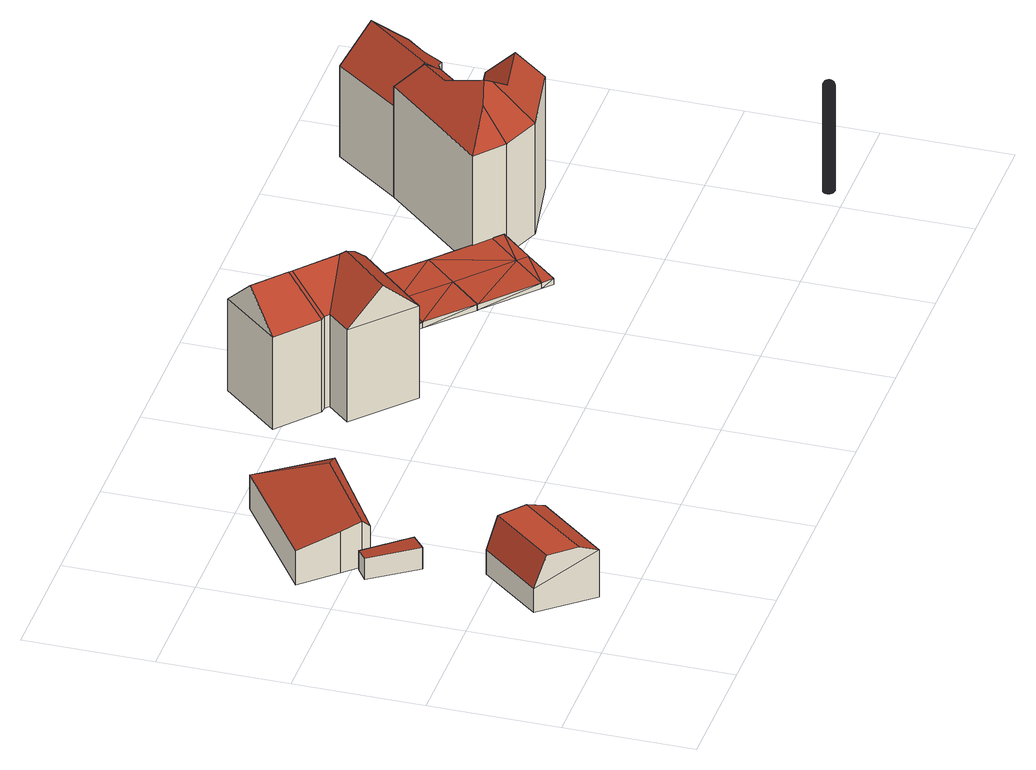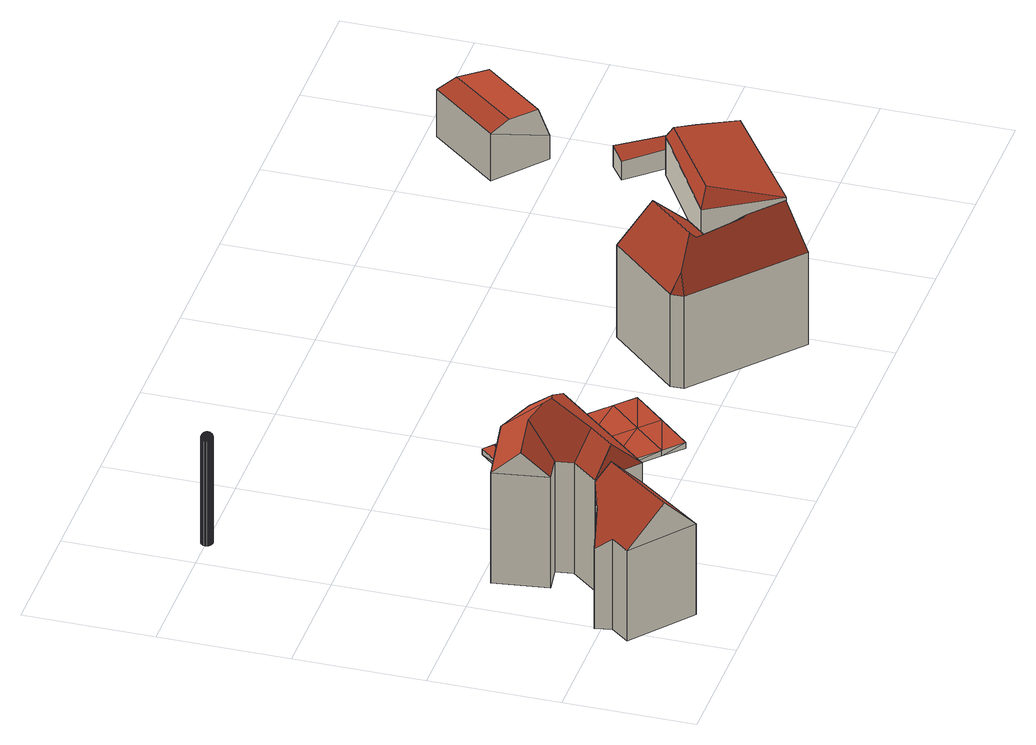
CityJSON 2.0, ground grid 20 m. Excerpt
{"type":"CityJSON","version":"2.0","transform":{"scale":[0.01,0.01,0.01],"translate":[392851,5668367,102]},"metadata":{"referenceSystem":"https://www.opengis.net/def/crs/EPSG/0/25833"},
"CityObjects":{
"building1":{"type":"Building","attributes":{"Dachtyp_tdc":"tdcCutGableRoof","Gemeindeschluessel":14627140,"Dachneigung":68.94,"QualitaetDacherkennung":57,"Geometrietyp2DReferenz":"3000","function":"31001_9998","roofType":"9999","measuredHeight":9.28},"geometry":[{"type":"MultiSurface","lod":"2","boundaries":[[[0,1,2,3]],[[1,4,5,2]],[[4,6,7,5]],[[6,0,3,7]],[[1,0,8,9]],[[4,1,9,10]],[[6,4,10,11]],[[0,6,11,8]],[[10,9,8,11]],[[3,2,5,7]]],"semantics":{"surfaces":[{"type":"WallSurface"},{"type":"RoofSurface"},{"type":"GroundSurface"}],"values":[0,0,0,0,1,0,1,0,1,2]}}]},
"building2":{"type":"Building","attributes":{"Dachtyp_tdc":"tdcPolyFlatRoof","Gemeindeschluessel":14627140,"Dachneigung":7.58,"QualitaetDacherkennung":71,"Geometrietyp2DReferenz":"3000","function":"31001_2000","roofType":"2100","measuredHeight":3.62},"geometry":[{"type":"MultiSurface","lod":"2","boundaries":[[[12,13,14,15]],[[13,16,17,14]],[[16,18,19,17]],[[18,12,15,19]],[[18,16,13,12]],[[15,14,17,19]]],"semantics":{"surfaces":[{"type":"WallSurface"},{"type":"RoofSurface"},{"type":"GroundSurface"}],"values":[0,0,0,0,1,2]}}]},
"building3":{"type":"Building","attributes":{"Dachtyp_tdc":"tdcHipAndGableRoof","Gemeindeschluessel":14627140,"Dachneigung":10.31,"QualitaetDacherkennung":18,"Geometrietyp2DReferenz":"3000","function":"31001_2000","roofType":"5000","measuredHeight":7.67},"geometry":[{"type":"MultiSurface","lod":"2","boundaries":[[[20,21,22,23]],[[21,24,25,22]],[[24,26,27,25]],[[26,28,29,27]],[[28,30,31,29]],[[30,20,23,31]],[[26,24,32]],[[24,21,20,30,32]],[[30,28,26,32]],[[23,22,25,27,29,31]]],"semantics":{"surfaces":[{"type":"WallSurface"},{"type":"RoofSurface"},{"type":"GroundSurface"}],"values":[0,0,0,0,0,0,1,1,1,2]}}]},
"building4":{"type":"Building","attributes":{"Dachtyp_tdc":"tdcFreeFormRoof","Gemeindeschluessel":14627140,"Dachneigung":43.07,"QualitaetDacherkennung":48,"Geometrietyp2DReferenz":"3000","function":"31001_9998","roofType":"5000","measuredHeight":21.3},"geometry":[{"type":"MultiSurface","lod":"2","boundaries":[[[33,34,35,36]],[[34,37,38,35]],[[37,39,40,38]],[[39,41,42,40]],[[41,43,44,42]],[[43,45,46,44]],[[45,47,48,46]],[[47,49,50,48]],[[49,33,36,50]],[[51,52,53,49,47]],[[51,47,45]],[[54,52,51,45,43]],[[54,43,41]],[[55,56,57,53,52,54,41,39]],[[55,39,37]],[[56,55,37,34]],[[57,56,34,33]],[[53,57,33,49]],[[36,35,38,40,42,44,46,48,50]]],"semantics":{"surfaces":[{"type":"WallSurface"},{"type":"RoofSurface"},{"type":"GroundSurface"}],"values":[0,0,0,0,0,0,0,0,0,1,0,1,1,1,0,1,1,1,2]}}]},
"building5":{"type":"Building","attributes":{"BodenHoehe":104.98,"gemHoehe":0,"BauwerkHoehe":1,"Breite":13.5,"Gemeindeschluessel":"14627140","Geometrietyp2DReferenz":"3000","function":"53001_1800","measuredHeight":1},"geometry":[{"type":"MultiSurface","lod":"2","boundaries":[[[58,59,60]],[[58,60,61]],[[62,63,64]],[[64,63,61]],[[61,63,58]],[[65,66,64]],[[65,64,67]],[[64,66,62]],[[68,65,67]],[[68,67,69]],[[61,60,70]],[[61,70,71]],[[64,61,72]],[[72,61,71]],[[67,64,72]],[[67,72,73]],[[69,67,73]],[[69,73,74]],[[60,59,75]],[[60,75,76]],[[59,58,77]],[[59,77,75]],[[58,63,78]],[[58,78,77]],[[63,62,79]],[[63,79,78]],[[62,66,80]],[[62,80,79]],[[66,65,81]],[[66,81,80]],[[65,68,82]],[[65,82,81]],[[68,69,83]],[[68,83,82]],[[69,74,84]],[[69,84,83]],[[74,73,85]],[[74,85,84]],[[73,72,86]],[[73,86,85]],[[72,71,87]],[[72,87,86]],[[71,70,88]],[[71,88,87]],[[70,60,76]],[[70,76,88]],[[76,75,77]],[[89,76,77]],[[90,78,79]],[[89,78,90]],[[77,78,89]],[[90,80,81]],[[91,90,81]],[[79,80,90]],[[91,81,82]],[[83,91,82]],[[88,76,89]],[[87,88,89]],[[86,89,90]],[[87,89,86]],[[86,90,91]],[[85,86,91]],[[85,91,83]],[[84,85,83]]],"semantics":{"surfaces":[{"type":"RoofSurface"},{"type":"WallSurface"},{"type":"GroundSurface"}],"values":[0,0,0,0,0,0,0,0,0,0,0,0,0,0,0,0,0,0,1,1,1,1,1,1,1,1,1,1,1,1,1,1,1,1,1,1,1,1,1,1,1,1,1,1,1,1,2,2,2,2,2,2,2,2,2,2,2,2,2,2,2,2,2,2]}}]},
"building6":{"type":"Building","attributes":{"Dachtyp_tdc":"tdcFreeFormRoof","Gemeindeschluessel":14627140,"Dachneigung":41.03,"QualitaetDacherkennung":16,"Geometrietyp2DReferenz":"3000","function":"31001_9998","roofType":"5000","measuredHeight":24.79},"geometry":[{"type":"MultiSurface","lod":"2","boundaries":[[[92,93,94,95]],[[93,96,97,94]],[[96,98,99,97]],[[98,100,101,99]],[[100,102,103,101]],[[102,104,105,103]],[[104,106,107,105]],[[106,108,109,107]],[[108,92,95,109]],[[110,111,112,108,106]],[[113,114,110,106,104]],[[113,104,102]],[[114,113,102,100]],[[115,111,110,114,100,98]],[[116,115,98,96]],[[116,96,93]],[[112,111,115,116,93,92]],[[112,92,108]],[[95,94,97,99,101,103,105,107,109]]],"semantics":{"surfaces":[{"type":"WallSurface"},{"type":"RoofSurface"},{"type":"GroundSurface"}],"values":[0,0,0,0,0,0,0,0,0,1,1,0,1,1,1,1,1,1,2]}}]},
"building7":{"type":"Building","attributes":{"name":"St. Nikolai","Gemeindeschluessel":14627140,"QualitaetDacherkennung":100,"Geometrietyp2DReferenz":"3000","function":"31001_3041","roofType":"9999"},"children":["building7-1"]},
"building7-1":{"type":"BuildingPart","attributes":{"Dachtyp_tdc":"tdcFreeFormRoof","Dachneigung":84.17,"QualitaetDacherkennung":100,"Geometrietyp2DReferenz":"3000","roofType":"5000","measuredHeight":18.67},"parents":["building7"],"geometry":[{"type":"MultiSurface","lod":"2","boundaries":[[[117,118,119,120]],[[118,121,122,119]],[[121,123,124,122]],[[123,125,126,124]],[[125,127,128,126]],[[127,129,130,128]],[[129,131,132,130]],[[131,133,134,132]],[[133,135,136,134]],[[135,137,138,136]],[[137,139,140,138]],[[139,141,142,140]],[[141,143,144,142]],[[143,145,146,144]],[[145,147,148,146]],[[147,149,150,148]],[[149,151,152,150]],[[151,153,154,152]],[[153,155,156,154]],[[155,157,158,156]],[[157,159,160,158]],[[159,161,162,160]],[[161,163,164,162]],[[163,165,166,164]],[[165,167,168,166]],[[167,169,170,168]],[[169,171,172,170]],[[171,173,174,172]],[[173,175,176,174]],[[175,177,178,176]],[[177,179,180,178]],[[179,181,182,180]],[[181,183,184,182]],[[183,185,186,184]],[[185,187,188,186]],[[187,117,120,188]],[[189,190,191]],[[189,191,192]],[[189,192,193]],[[189,193,194]],[[189,194,195]],[[189,195,196]],[[189,196,197]],[[189,197,198]],[[189,198,199]],[[189,199,200]],[[189,200,201]],[[189,201,202]],[[189,202,203]],[[189,203,204]],[[189,204,205]],[[189,205,206]],[[189,206,207]],[[189,207,208]],[[189,208,209]],[[189,209,210]],[[189,210,211]],[[189,211,212]],[[189,212,213]],[[189,213,214]],[[189,214,215]],[[189,215,216]],[[189,216,217]],[[189,217,218]],[[189,218,219]],[[189,219,220]],[[189,220,221]],[[189,221,222]],[[189,222,223]],[[189,223,224]],[[189,224,225]],[[189,225,190]],[[190,226,227,191]],[[191,227,228,192]],[[192,228,229,193]],[[193,229,230,194]],[[194,230,231,195]],[[195,231,232,196]],[[196,232,233,197]],[[197,233,234,198]],[[198,234,235,199]],[[199,235,236,200]],[[200,236,237,201]],[[201,237,238,202]],[[202,238,239,203]],[[203,239,240,204]],[[204,240,241,205]],[[205,241,242,206]],[[206,242,243,207]],[[207,243,244,208]],[[208,244,245,209]],[[209,245,246,210]],[[210,246,247,211]],[[211,247,248,212]],[[212,248,249,213]],[[213,249,250,214]],[[214,250,251,215]],[[215,251,252,216]],[[216,252,253,217]],[[217,253,254,218]],[[218,254,255,219]],[[219,255,256,220]],[[220,256,257,221]],[[221,257,258,222]],[[222,258,259,223]],[[223,259,260,224]],[[224,260,261,225]],[[225,261,226,190]],[[226,262,263,227]],[[227,263,264,228]],[[228,264,265,229]],[[229,265,266,230]],[[230,266,267,231]],[[231,267,268,232]],[[232,268,269,233]],[[233,269,270,234]],[[234,270,271,235]],[[235,271,272,236]],[[236,272,273,237]],[[237,273,274,238]],[[238,274,275,239]],[[239,275,276,240]],[[240,276,277,241]],[[241,277,278,242]],[[242,278,279,243]],[[243,279,280,244]],[[244,280,281,245]],[[245,281,282,246]],[[246,282,283,247]],[[247,283,284,248]],[[248,284,285,249]],[[249,285,286,250]],[[250,286,287,251]],[[251,287,288,252]],[[252,288,289,253]],[[253,289,290,254]],[[254,290,291,255]],[[255,291,292,256]],[[256,292,293,257]],[[257,293,294,258]],[[258,294,295,259]],[[259,295,296,260]],[[260,296,297,261]],[[261,297,262,226]],[[262,298,299,263]],[[263,299,300,264]],[[264,300,301,265]],[[265,301,302,266]],[[266,302,303,267]],[[267,303,304,268]],[[268,304,305,269]],[[269,305,306,270]],[[270,306,307,271]],[[271,307,308,272]],[[272,308,309,273]],[[273,309,310,274]],[[274,310,311,275]],[[275,311,312,276]],[[276,312,313,277]],[[277,313,314,278]],[[278,314,315,279]],[[279,315,316,280]],[[280,316,317,281]],[[281,317,318,282]],[[282,318,319,283]],[[283,319,320,284]],[[284,320,321,285]],[[285,321,322,286]],[[286,322,323,287]],[[287,323,324,288]],[[288,324,325,289]],[[289,325,326,290]],[[290,326,327,291]],[[291,327,328,292]],[[292,328,329,293]],[[293,329,330,294]],[[294,330,331,295]],[[295,331,332,296]],[[296,332,333,297]],[[297,333,298,262]],[[298,334,335,299]],[[299,335,336,300]],[[300,336,337,301]],[[301,337,338,302]],[[302,338,339,303]],[[303,339,340,304]],[[304,340,341,305]],[[305,341,342,306]],[[306,342,343,307]],[[307,343,344,308]],[[308,344,345,309]],[[309,345,346,310]],[[310,346,347,311]],[[311,347,348,312]],[[312,348,349,313]],[[313,349,350,314]],[[314,350,351,315]],[[315,351,352,316]],[[316,352,353,317]],[[317,353,354,318]],[[318,354,355,319]],[[319,355,356,320]],[[320,356,357,321]],[[321,357,358,322]],[[322,358,359,323]],[[323,359,360,324]],[[324,360,361,325]],[[325,361,362,326]],[[326,362,363,327]],[[327,363,364,328]],[[328,364,365,329]],[[329,365,366,330]],[[330,366,367,331]],[[331,367,368,332]],[[332,368,369,333]],[[333,369,334,298]],[[334,370,371,335]],[[335,371,372,336]],[[336,372,373,337]],[[337,373,374,338]],[[338,374,375,339]],[[339,375,376,340]],[[340,376,377,341]],[[341,377,378,342]],[[342,378,379,343]],[[343,379,380,344]],[[344,380,381,345]],[[345,381,382,346]],[[346,382,383,347]],[[347,383,384,348]],[[348,384,385,349]],[[349,385,386,350]],[[350,386,387,351]],[[351,387,388,352]],[[352,388,389,353]],[[353,389,390,354]],[[354,390,391,355]],[[355,391,392,356]],[[356,392,393,357]],[[357,393,394,358]],[[358,394,395,359]],[[359,395,396,360]],[[360,396,397,361]],[[361,397,398,362]],[[362,398,399,363]],[[363,399,400,364]],[[364,400,401,365]],[[365,401,402,366]],[[366,402,403,367]],[[367,403,404,368]],[[368,404,405,369]],[[369,405,370,334]],[[370,406,407,371]],[[371,407,408,372]],[[372,408,409,373]],[[373,409,410,374]],[[374,410,411,375]],[[375,411,412,376]],[[376,412,413,377]],[[377,413,414,378]],[[378,414,415,379]],[[379,415,416,380]],[[380,416,417,381]],[[381,417,418,382]],[[382,418,419,383]],[[383,419,420,384]],[[384,420,421,385]],[[385,421,422,386]],[[386,422,423,387]],[[387,423,424,388]],[[388,424,425,389]],[[389,425,426,390]],[[390,426,427,391]],[[391,427,428,392]],[[392,428,429,393]],[[393,429,430,394]],[[394,430,431,395]],[[395,431,432,396]],[[396,432,433,397]],[[397,433,434,398]],[[398,434,435,399]],[[399,435,436,400]],[[400,436,437,401]],[[401,437,438,402]],[[402,438,439,403]],[[403,439,440,404]],[[404,440,441,405]],[[405,441,406,370]],[[406,442,443,407]],[[407,443,444,408]],[[408,444,445,409]],[[409,445,446,410]],[[410,446,447,411]],[[411,447,448,412]],[[412,448,449,413]],[[413,449,450,414]],[[414,450,451,415]],[[415,451,452,416]],[[416,452,453,417]],[[417,453,454,418]],[[418,454,455,419]],[[419,455,456,420]],[[420,456,457,421]],[[421,457,458,422]],[[422,458,459,423]],[[423,459,460,424]],[[424,460,461,425]],[[425,461,462,426]],[[426,462,463,427]],[[427,463,464,428]],[[428,464,465,429]],[[429,465,466,430]],[[430,466,467,431]],[[431,467,468,432]],[[432,468,469,433]],[[433,469,470,434]],[[434,470,471,435]],[[435,471,472,436]],[[436,472,473,437]],[[437,473,474,438]],[[438,474,475,439]],[[439,475,476,440]],[[440,476,477,441]],[[441,477,442,406]],[[442,478,479,443]],[[443,479,480,444]],[[444,480,481,445]],[[445,481,482,446]],[[446,482,483,447]],[[447,483,484,448]],[[448,484,485,449]],[[449,485,486,450]],[[450,486,487,451]],[[451,487,488,452]],[[452,488,489,453]],[[453,489,490,454]],[[454,490,491,455]],[[455,491,492,456]],[[456,492,493,457]],[[457,493,494,458]],[[458,494,495,459]],[[459,495,496,460]],[[460,496,497,461]],[[461,497,498,462]],[[462,498,499,463]],[[463,499,500,464]],[[464,500,501,465]],[[465,501,502,466]],[[466,502,503,467]],[[467,503,504,468]],[[468,504,505,469]],[[469,505,506,470]],[[470,506,507,471]],[[471,507,508,472]],[[472,508,509,473]],[[473,509,510,474]],[[474,510,511,475]],[[475,511,512,476]],[[476,512,513,477]],[[477,513,478,442]],[[478,514,515,479]],[[479,515,516,480]],[[480,516,517,481]],[[481,517,518,482]],[[482,518,519,483]],[[483,519,520,484]],[[484,520,521,485]],[[485,521,522,486]],[[486,522,523,487]],[[487,523,524,488]],[[488,524,525,489]],[[489,525,526,490]],[[490,526,527,491]],[[491,527,528,492]],[[492,528,529,493]],[[493,529,530,494]],[[494,530,531,495]],[[495,531,532,496]],[[496,532,533,497]],[[497,533,534,498]],[[498,534,535,499]],[[499,535,536,500]],[[500,536,537,501]],[[501,537,538,502]],[[502,538,539,503]],[[503,539,540,504]],[[504,540,541,505]],[[505,541,542,506]],[[506,542,543,507]],[[507,543,544,508]],[[508,544,545,509]],[[509,545,546,510]],[[510,546,547,511]],[[511,547,548,512]],[[512,548,549,513]],[[513,549,514,478]],[[514,550,551,515]],[[515,551,552,516]],[[516,552,553,517]],[[517,553,554,518]],[[518,554,555,519]],[[519,555,556,520]],[[520,556,557,521]],[[521,557,558,522]],[[522,558,559,523]],[[523,559,560,524]],[[524,560,561,525]],[[525,561,562,526]],[[526,562,563,527]],[[527,563,564,528]],[[528,564,565,529]],[[529,565,566,530]],[[530,566,567,531]],[[531,567,568,532]],[[532,568,569,533]],[[533,569,570,534]],[[534,570,571,535]],[[535,571,572,536]],[[536,572,573,537]],[[537,573,574,538]],[[538,574,575,539]],[[539,575,576,540]],[[540,576,577,541]],[[541,577,578,542]],[[542,578,579,543]],[[543,579,580,544]],[[544,580,581,545]],[[545,581,582,546]],[[546,582,583,547]],[[547,583,584,548]],[[548,584,585,549]],[[549,585,550,514]],[[550,586,587,551]],[[551,587,588,552]],[[552,588,589,553]],[[553,589,590,554]],[[554,590,591,555]],[[555,591,592,556]],[[556,592,593,557]],[[557,593,594,558]],[[558,594,595,559]],[[559,595,596,560]],[[560,596,597,561]],[[561,597,598,562]],[[562,598,599,563]],[[563,599,600,564]],[[564,600,601,565]],[[565,601,602,566]],[[566,602,603,567]],[[567,603,604,568]],[[568,604,605,569]],[[569,605,606,570]],[[570,606,607,571]],[[571,607,608,572]],[[572,608,609,573]],[[573,609,610,574]],[[574,610,611,575]],[[575,611,612,576]],[[576,612,613,577]],[[577,613,614,578]],[[578,614,615,579]],[[579,615,616,580]],[[580,616,617,581]],[[581,617,618,582]],[[582,618,619,583]],[[583,619,620,584]],[[584,620,621,585]],[[585,621,586,550]],[[586,622,623,587]],[[587,623,624,588]],[[588,624,625,589]],[[589,625,626,590]],[[590,626,627,591]],[[591,627,628,592]],[[592,628,629,593]],[[593,629,630,594]],[[594,630,631,595]],[[595,631,632,596]],[[596,632,633,597]],[[597,633,634,598]],[[598,634,635,599]],[[599,635,636,600]],[[600,636,637,601]],[[601,637,638,602]],[[602,638,639,603]],[[603,639,640,604]],[[604,640,641,605]],[[605,641,642,606]],[[606,642,643,607]],[[607,643,644,608]],[[608,644,645,609]],[[609,645,646,610]],[[610,646,647,611]],[[611,647,648,612]],[[612,648,649,613]],[[613,649,650,614]],[[614,650,651,615]],[[615,651,652,616]],[[616,652,653,617]],[[617,653,654,618]],[[618,654,655,619]],[[619,655,656,620]],[[620,656,657,621]],[[621,657,622,586]],[[622,658,659,623]],[[623,659,660,624]],[[624,660,661,625]],[[625,661,662,626]],[[626,662,663,627]],[[627,663,664,628]],[[628,664,665,629]],[[629,665,666,630]],[[630,666,667,631]],[[631,667,668,632]],[[632,668,669,633]],[[633,669,670,634]],[[634,670,671,635]],[[635,671,672,636]],[[636,672,673,637]],[[637,673,674,638]],[[638,674,675,639]],[[639,675,676,640]],[[640,676,677,641]],[[641,677,678,642]],[[642,678,679,643]],[[643,679,680,644]],[[644,680,681,645]],[[645,681,682,646]],[[646,682,683,647]],[[647,683,684,648]],[[648,684,685,649]],[[649,685,686,650]],[[650,686,687,651]],[[651,687,688,652]],[[652,688,689,653]],[[653,689,690,654]],[[654,690,691,655]],[[655,691,692,656]],[[656,692,693,657]],[[657,693,658,622]],[[658,694,695,659]],[[659,695,696,660]],[[660,696,697,661]],[[661,697,698,662]],[[662,698,699,663]],[[663,699,700,664]],[[664,700,701,665]],[[665,701,702,666]],[[666,702,703,667]],[[667,703,704,668]],[[668,704,705,669]],[[669,705,706,670]],[[670,706,707,671]],[[671,707,708,672]],[[672,708,709,673]],[[673,709,710,674]],[[674,710,711,675]],[[675,711,712,676]],[[676,712,713,677]],[[677,713,714,678]],[[678,714,715,679]],[[679,715,716,680]],[[680,716,717,681]],[[681,717,718,682]],[[682,718,719,683]],[[683,719,720,684]],[[684,720,721,685]],[[685,721,722,686]],[[686,722,723,687]],[[687,723,724,688]],[[688,724,725,689]],[[689,725,726,690]],[[690,726,727,691]],[[691,727,728,692]],[[692,728,729,693]],[[693,729,694,658]],[[694,730,731,695]],[[695,731,732,696]],[[696,732,733,697]],[[697,733,734,698]],[[698,734,735,699]],[[699,735,736,700]],[[700,736,737,701]],[[701,737,738,702]],[[702,738,739,703]],[[703,739,740,704]],[[704,740,741,705]],[[705,741,742,706]],[[706,742,743,707]],[[707,743,744,708]],[[708,744,745,709]],[[709,745,746,710]],[[710,746,747,711]],[[711,747,748,712]],[[712,748,749,713]],[[713,749,750,714]],[[714,750,751,715]],[[715,751,752,716]],[[716,752,753,717]],[[717,753,754,718]],[[718,754,755,719]],[[719,755,756,720]],[[720,756,757,721]],[[721,757,758,722]],[[722,758,759,723]],[[723,759,760,724]],[[724,760,761,725]],[[725,761,762,726]],[[726,762,763,727]],[[727,763,764,728]],[[728,764,765,729]],[[729,765,730,694]],[[730,766,767,731]],[[731,767,768,732]],[[732,768,769,733]],[[733,769,770,734]],[[734,770,771,735]],[[735,771,772,736]],[[736,772,773,737]],[[737,773,774,738]],[[738,774,775,739]],[[739,775,776,740]],[[740,776,777,741]],[[741,777,778,742]],[[742,778,779,743]],[[743,779,780,744]],[[744,780,781,745]],[[745,781,782,746]],[[746,782,783,747]],[[747,783,784,748]],[[748,784,785,749]],[[749,785,786,750]],[[750,786,787,751]],[[751,787,788,752]],[[752,788,789,753]],[[753,789,790,754]],[[754,790,791,755]],[[755,791,792,756]],[[756,792,793,757]],[[757,793,794,758]],[[758,794,795,759]],[[759,795,796,760]],[[760,796,797,761]],[[761,797,798,762]],[[762,798,799,763]],[[763,799,800,764]],[[764,800,801,765]],[[765,801,766,730]],[[766,187,185,767]],[[767,185,183,768]],[[768,183,181,769]],[[769,181,179,770]],[[770,179,177,771]],[[771,177,175,772]],[[772,175,173,773]],[[773,173,171,774]],[[774,171,169,775]],[[775,169,167,776]],[[776,167,165,777]],[[777,165,163,778]],[[778,163,161,779]],[[779,161,159,780]],[[780,159,157,781]],[[781,157,155,782]],[[782,155,153,783]],[[783,153,151,784]],[[784,151,149,785]],[[785,149,147,786]],[[786,147,145,787]],[[787,145,143,788]],[[788,143,141,789]],[[789,141,139,790]],[[790,139,137,791]],[[791,137,135,792]],[[792,135,133,793]],[[793,133,131,794]],[[794,131,129,795]],[[795,129,127,796]],[[796,127,125,797]],[[797,125,123,798]],[[798,123,121,799]],[[799,121,118,800]],[[800,118,117,801]],[[801,117,187,766]],[[120,119,122,124,126,128,130,132,134,136,138,140,142,144,146,148,150,152,154,156,158,160,162,164,166,168,170,172,174,176,178,180,182,184,186,188]]],"semantics":{"surfaces":[{"type":"WallSurface"},{"type":"RoofSurface"},{"type":"GroundSurface"}],"values":[0,0,0,0,0,0,0,0,0,0,0,0,0,0,0,0,0,0,0,0,0,0,0,0,0,0,0,0,0,0,0,0,0,0,0,0,1,1,1,1,1,1,1,1,1,1,1,1,1,1,1,1,1,1,1,1,1,1,1,1,1,1,1,1,1,1,1,1,1,1,1,1,1,1,1,1,1,1,1,1,1,1,1,1,1,1,1,1,1,1,1,1,1,1,1,1,1,1,1,1,1,1,1,1,1,1,1,1,1,1,1,1,1,1,1,1,1,1,1,1,1,1,1,1,1,1,1,1,1,1,1,1,1,1,1,1,1,1,1,1,1,1,1,1,1,1,1,1,1,1,1,1,1,1,1,1,1,1,1,1,1,1,1,1,1,1,1,1,1,1,1,1,1,1,1,1,1,1,1,1,1,1,1,1,1,1,1,1,1,1,1,1,1,1,1,1,1,1,1,1,1,1,1,1,1,1,1,1,1,1,1,1,1,1,1,1,1,1,1,1,1,1,1,1,1,1,1,1,1,1,1,1,1,1,1,1,1,1,1,1,1,1,1,1,1,1,1,1,1,1,1,1,1,1,1,1,1,1,1,1,1,1,1,1,1,1,1,1,1,1,1,1,1,1,1,1,1,1,1,1,1,1,1,1,1,1,1,1,1,1,1,1,1,1,1,1,1,1,1,1,1,1,1,1,1,1,1,1,1,1,1,1,1,1,1,1,1,1,1,1,1,1,1,1,1,1,1,1,1,1,1,1,1,1,1,1,1,1,1,1,1,1,1,1,1,1,1,1,1,1,1,1,1,1,1,1,1,1,1,1,1,1,1,1,1,1,1,1,1,1,1,1,1,1,1,1,1,1,1,1,1,1,1,1,1,1,1,1,1,1,1,1,1,1,1,1,1,1,1,1,1,1,1,1,1,1,1,1,1,1,1,1,1,1,1,1,1,1,1,1,1,1,1,1,1,1,1,1,1,1,1,1,1,1,1,1,1,1,1,1,1,1,1,1,1,1,1,1,1,1,1,1,1,1,1,1,1,1,1,1,1,1,1,1,1,1,1,1,1,1,1,1,1,1,1,1,1,1,1,1,1,1,1,1,1,1,1,1,1,1,1,1,1,1,1,1,1,1,1,1,1,1,1,1,1,1,1,1,1,1,1,1,1,1,1,1,1,1,1,1,1,1,1,1,1,1,1,1,1,1,1,1,1,1,1,1,1,1,1,1,1,1,1,1,1,1,1,1,1,1,1,1,1,1,1,1,1,1,1,1,1,1,1,1,1,1,1,1,1,1,1,1,1,1,1,1,1,1,1,1,1,1,1,1,1,1,1,1,1,1,1,1,1,1,1,1,1,1,1,1,1,1,1,1,1,1,1,1,1,1,1,1,1,1,1,1,1,1,1,1,1,1,1,1,1,1,1,1,1,1,1,1,1,1,1,1,1,1,1,1,1,1,1,1,1,1,1,1,1,1,1,1,1,1,1,1,1,1,1,1,1,1,1,1,1,1,1,1,1,1,1,1,1,1,1,1,1,1,1,1,1,1,1,1,2]}}]},
"building8":{"type":"Building","attributes":{"Dachtyp_tdc":"tdcFreeFormRoof","Gemeindeschluessel":14627140,"Dachneigung":41.23,"QualitaetDacherkennung":41,"Geometrietyp2DReferenz":"3000","function":"31001_9998","roofType":"5000","measuredHeight":20.97},"geometry":[{"type":"MultiSurface","lod":"2","boundaries":[[[802,803,804,94]],[[803,805,806,804]],[[805,807,808,806]],[[807,809,810,808]],[[809,811,812,810]],[[811,813,97,812]],[[813,802,94,97]],[[814,815,813,811,809,807,805]],[[815,814,803,802]],[[802,813,815]],[[805,803,814]],[[94,804,806,808,810,812,97]]],"semantics":{"surfaces":[{"type":"WallSurface"},{"type":"RoofSurface"},{"type":"GroundSurface"}],"values":[0,0,0,0,0,0,0,1,1,0,0,2]}}]}
},
"vertices":[
[1821,1368,1144],[935,303,1144],[935,303,350],[1821,1368,350],[276,1084,753],[276,1084,350],[1047,2011,753],[1047,2011,350],[1582,1567,1278],[731,545,1278],[406,930,1270],[1200,1884,1270],
[447,3628,691],[670,3785,655],[670,3785,330],[447,3628,330],[1245,3136,643],[1245,3136,330],[946,2924,691],[946,2924,330],
[556,4025,1002],[88,4545,876],[88,4545,298],[556,4025,298],[1796,5731,867],[1796,5731,298],[2502,4679,903],[2502,4679,298],[894,3679,949],[894,3679,298],[804,3771,1066],[804,3771,298],[2126,4642,1066],
[4517,5427,1894],[4426,5441,1894],[4426,5441,334],[4517,5427,334],[3791,5979,1894],[3791,5979,334],[4572,6876,1894],[4572,6876,334],[6163,5510,1894],[6163,5510,334],[6171,5302,1894],[6171,5302,334],[5159,4211,1894],[5159,4211,334],[4277,5016,1894],[4277,5016,334],[4591,5372,1894],[4591,5372,334],[4718,4613,2452],[5397,5364,2464],[5391,5456,2402],[5923,5394,2122],[4182,6428,2450],[4681,6001,2447],[4745,5972,2430],
[8412,3358,398],[8561,3224,398],[9013,3725,398],[8865,3859,398],[7620,4075,398],[7624,4071,398],[8077,4572,398],[6961,4689,398],[7616,4078,398],[7421,5183,398],[6668,4962,398],[7128,5456,398],[9466,4226,398],[9318,4360,398],[8533,5069,398],[7881,5677,398],[7589,5950,398],[8561,3224,298],[9013,3725,298],[8412,3358,298],[7624,4071,298],[7620,4075,298],[7616,4078,298],[6961,4689,298],[6668,4962,298],[7128,5456,298],[7589,5950,298],[7881,5677,298],[8533,5069,298],[9318,4360,298],[9466,4226,298],[8865,3859,298],[8077,4572,298],[7421,5183,298],
[9067,4571,1907],[10474,6158,1907],[10474,6158,32],[9067,4571,32],[11092,5643,1907],[11092,5643,32],[10745,5232,1907],[10745,5232,32],[10786,4952,1907],[10786,4952,32],[11200,5013,1907],[11200,5013,32],[11324,4163,1907],[11324,4163,32],[10129,3964,1907],[10129,3964,32],[9505,4197,1907],[9505,4197,32],[10192,4619,2460],[10119,4710,2511],[9753,4619,2326],[11262,4588,2280],[10417,4455,2287],[10312,5356,2264],[10650,5746,2259],
[12003,129,2117],[11999,114,2117],[11999,114,350],[12003,129,350],[11993,100,2117],[11993,100,350],[11984,88,2117],[11984,88,350],[11974,77,2117],[11974,77,350],[11961,69,2117],[11961,69,350],[11948,62,2117],[11948,62,350],[11933,58,2117],[11933,58,350],[11918,57,2117],[11918,57,350],[11903,58,2117],[11903,58,350],[11888,62,2117],[11888,62,350],[11874,69,2117],[11874,69,350],[11862,77,2117],[11862,77,350],[11851,88,2117],[11851,88,350],[11843,100,2117],[11843,100,350],[11836,114,2117],[11836,114,350],[11833,129,2117],[11833,129,350],[11831,144,2117],[11831,144,350],[11833,159,2117],[11833,159,350],[11836,174,2117],[11836,174,350],[11843,187,2117],[11843,187,350],[11851,200,2117],[11851,200,350],[11862,210,2117],[11862,210,350],[11874,219,2117],[11874,219,350],[11888,225,2117],[11888,225,350],[11903,229,2117],[11903,229,350],[11918,231,2117],[11918,231,350],[11933,229,2117],[11933,229,350],[11948,225,2117],[11948,225,350],[11961,219,2117],[11961,219,350],[11974,210,2117],[11974,210,350],[11984,200,2117],[11984,200,350],[11993,187,2117],[11993,187,350],[11999,174,2117],[11999,174,350],[12003,159,2117],[12003,159,350],[12005,144,2117],[12005,144,350],[11918,144,2217],[11926,144,2217],[11926,145,2217],[11926,147,2217],[11925,148,2217],[11924,149,2217],[11923,150,2217],[11922,151,2217],[11921,152,2217],[11919,152,2217],[11918,152,2217],[11917,152,2217],[11915,152,2217],[11914,151,2217],[11913,150,2217],[11912,149,2217],[11911,148,2217],[11910,147,2217],[11910,145,2217],[11910,144,2217],[11910,142,2217],[11910,141,2217],[11911,140,2217],[11912,139,2217],[11913,138,2217],[11914,137,2217],[11915,136,2217],[11917,136,2217],[11918,136,2217],[11919,136,2217],[11921,136,2217],[11922,137,2217],[11923,138,2217],[11924,139,2217],[11925,140,2217],[11926,141,2217],[11926,142,2217],[11934,144,2215],[11934,147,2215],[11933,150,2215],[11932,152,2215],[11931,154,2215],[11929,157,2215],[11926,158,2215],[11924,159,2215],[11921,160,2215],[11918,160,2215],[11915,160,2215],[11912,159,2215],[11910,158,2215],[11907,157,2215],[11905,154,2215],[11904,152,2215],[11902,150,2215],[11902,147,2215],[11901,144,2215],[11902,141,2215],[11902,138,2215],[11904,136,2215],[11905,133,2215],[11907,131,2215],[11910,130,2215],[11912,128,2215],[11915,128,2215],[11918,127,2215],[11921,128,2215],[11924,128,2215],[11926,130,2215],[11929,131,2215],[11931,133,2215],[11932,136,2215],[11933,138,2215],[11934,141,2215],[11942,144,2213],[11942,148,2213],[11941,152,2213],[11939,156,2213],[11937,160,2213],[11934,163,2213],[11930,165,2213],[11926,167,2213],[11922,168,2213],[11918,168,2213],[11914,168,2213],[11910,167,2213],[11906,165,2213],[11902,163,2213],[11899,160,2213],[11897,156,2213],[11895,152,2213],[11894,148,2213],[11893,144,2213],[11894,140,2213],[11895,136,2213],[11897,132,2213],[11899,128,2213],[11902,125,2213],[11906,123,2213],[11910,121,2213],[11914,120,2213],[11918,119,2213],[11922,120,2213],[11926,121,2213],[11930,123,2213],[11934,125,2213],[11937,128,2213],[11939,132,2213],[11941,136,2213],[11942,140,2213],[11950,144,2211],[11950,150,2211],[11948,155,2211],[11946,160,2211],[11943,165,2211],[11939,169,2211],[11934,172,2211],[11929,174,2211],[11924,176,2211],[11918,176,2211],[11912,176,2211],[11907,174,2211],[11902,172,2211],[11897,169,2211],[11893,165,2211],[11890,160,2211],[11887,155,2211],[11886,150,2211],[11886,144,2211],[11886,138,2211],[11887,133,2211],[11890,128,2211],[11893,123,2211],[11897,119,2211],[11902,116,2211],[11907,113,2211],[11912,112,2211],[11918,111,2211],[11924,112,2211],[11929,113,2211],[11934,116,2211],[11939,119,2211],[11943,123,2211],[11946,128,2211],[11948,133,2211],[11950,138,2211],[11958,144,2207],[11957,151,2207],[11955,158,2207],[11953,164,2207],[11949,170,2207],[11944,175,2207],[11938,179,2207],[11932,182,2207],[11925,183,2207],[11918,184,2207],[11911,183,2207],[11904,182,2207],[11898,179,2207],[11892,175,2207],[11887,170,2207],[11883,164,2207],[11880,158,2207],[11879,151,2207],[11878,144,2207],[11879,137,2207],[11880,130,2207],[11883,124,2207],[11887,118,2207],[11892,113,2207],[11898,109,2207],[11904,106,2207],[11911,104,2207],[11918,104,2207],[11925,104,2207],[11932,106,2207],[11938,109,2207],[11944,113,2207],[11949,118,2207],[11953,124,2207],[11955,130,2207],[11957,137,2207],[11965,144,2203],[11964,152,2203],[11962,160,2203],[11959,167,2203],[11954,174,2203],[11948,180,2203],[11942,185,2203],[11934,188,2203],[11926,190,2203],[11918,191,2203],[11910,190,2203],[11902,188,2203],[11894,185,2203],[11888,180,2203],[11882,174,2203],[11877,167,2203],[11873,160,2203],[11871,152,2203],[11871,144,2203],[11871,136,2203],[11873,128,2203],[11877,120,2203],[11882,113,2203],[11888,108,2203],[11894,103,2203],[11902,100,2203],[11910,97,2203],[11918,97,2203],[11926,97,2203],[11934,100,2203],[11942,103,2203],[11948,108,2203],[11954,113,2203],[11959,120,2203],[11962,128,2203],[11964,136,2203],[11972,144,2198],[11971,153,2198],[11969,162,2198],[11965,171,2198],[11959,179,2198],[11953,185,2198],[11945,191,2198],[11936,195,2198],[11927,197,2198],[11918,198,2198],[11909,197,2198],[11899,195,2198],[11891,191,2198],[11883,185,2198],[11877,179,2198],[11871,171,2198],[11867,162,2198],[11865,153,2198],[11864,144,2198],[11865,134,2198],[11867,125,2198],[11871,117,2198],[11877,109,2198],[11883,103,2198],[11891,97,2198],[11899,93,2198],[11909,91,2198],[11918,90,2198],[11927,91,2198],[11936,93,2198],[11945,97,2198],[11953,103,2198],[11959,109,2198],[11965,117,2198],[11969,125,2198],[11971,134,2198],[11978,144,2193],[11977,154,2193],[11975,165,2193],[11970,174,2193],[11964,183,2193],[11957,190,2193],[11948,196,2193],[11939,201,2193],[11928,203,2193],[11918,204,2193],[11907,203,2193],[11897,201,2193],[11888,196,2193],[11879,190,2193],[11872,183,2193],[11866,174,2193],[11861,165,2193],[11859,154,2193],[11858,144,2193],[11859,133,2193],[11861,123,2193],[11866,114,2193],[11872,105,2193],[11879,98,2193],[11888,92,2193],[11897,87,2193],[11907,84,2193],[11918,84,2193],[11928,84,2193],[11939,87,2193],[11948,92,2193],[11957,98,2193],[11964,105,2193],[11970,114,2193],[11975,123,2193],[11977,133,2193],[11984,144,2187],[11983,155,2187],[11980,167,2187],[11975,177,2187],[11968,186,2187],[11960,195,2187],[11951,201,2187],[11941,206,2187],[11929,209,2187],[11918,210,2187],[11906,209,2187],[11895,206,2187],[11885,201,2187],[11876,195,2187],[11867,186,2187],[11861,177,2187],[11856,167,2187],[11853,155,2187],[11852,144,2187],[11853,132,2187],[11856,121,2187],[11861,111,2187],[11867,101,2187],[11876,93,2187],[11885,87,2187],[11895,82,2187],[11906,79,2187],[11918,78,2187],[11929,79,2187],[11941,82,2187],[11951,87,2187],[11960,93,2187],[11968,101,2187],[11975,111,2187],[11980,121,2187],[11983,132,2187],[11989,144,2180],[11988,156,2180],[11985,168,2180],[11980,179,2180],[11973,190,2180],[11964,198,2180],[11954,206,2180],[11942,211,2180],[11930,214,2180],[11918,215,2180],[11906,214,2180],[11894,211,2180],[11882,206,2180],[11872,198,2180],[11863,190,2180],[11856,179,2180],[11851,168,2180],[11848,156,2180],[11847,144,2180],[11848,132,2180],[11851,120,2180],[11856,108,2180],[11863,98,2180],[11872,89,2180],[11882,82,2180],[11894,77,2180],[11906,74,2180],[11918,73,2180],[11930,74,2180],[11942,77,2180],[11954,82,2180],[11964,89,2180],[11973,98,2180],[11980,108,2180],[11985,120,2180],[11988,132,2180],[11994,144,2173],[11992,157,2173],[11989,170,2173],[11984,182,2173],[11976,193,2173],[11967,202,2173],[11956,209,2173],[11944,215,2173],[11931,218,2173],[11918,220,2173],[11905,218,2173],[11892,215,2173],[11880,209,2173],[11869,202,2173],[11860,193,2173],[11852,182,2173],[11847,170,2173],[11843,157,2173],[11842,144,2173],[11843,131,2173],[11847,118,2173],[11852,106,2173],[11860,95,2173],[11869,86,2173],[11880,78,2173],[11892,73,2173],[11905,69,2173],[11918,68,2173],[11931,69,2173],[11944,73,2173],[11956,78,2173],[11967,86,2173],[11976,95,2173],[11984,106,2173],[11989,118,2173],[11992,131,2173],[11998,144,2166],[11996,158,2166],[11993,171,2166],[11987,184,2166],[11979,195,2166],[11969,205,2166],[11958,213,2166],[11945,219,2166],[11932,222,2166],[11918,223,2166],[11904,222,2166],[11891,219,2166],[11878,213,2166],[11867,205,2166],[11857,195,2166],[11849,184,2166],[11843,171,2166],[11840,158,2166],[11838,144,2166],[11840,130,2166],[11843,117,2166],[11849,104,2166],[11857,93,2166],[11867,83,2166],[11878,75,2166],[11891,69,2166],[11904,66,2166],[11918,64,2166],[11932,66,2166],[11945,69,2166],[11958,75,2166],[11969,83,2166],[11979,93,2166],[11987,104,2166],[11993,117,2166],[11996,130,2166],[12001,144,2158],[11999,158,2158],[11996,172,2158],[11990,185,2158],[11981,197,2158],[11971,207,2158],[11959,216,2158],[11946,222,2158],[11932,225,2158],[11918,227,2158],[11904,225,2158],[11890,222,2158],[11877,216,2158],[11865,207,2158],[11855,197,2158],[11846,185,2158],[11840,172,2158],[11836,158,2158],[11835,144,2158],[11836,129,2158],[11840,116,2158],[11846,103,2158],[11855,91,2158],[11865,81,2158],[11877,72,2158],[11890,66,2158],[11904,62,2158],[11918,61,2158],[11932,62,2158],[11946,66,2158],[11959,72,2158],[11971,81,2158],[11981,91,2158],[11990,103,2158],[11996,116,2158],[11999,129,2158],[12003,144,2150],[12002,159,2150],[11998,173,2150],[11992,186,2150],[11983,199,2150],[11973,209,2150],[11960,217,2150],[11947,224,2150],[11933,228,2150],[11918,229,2150],[11903,228,2150],[11889,224,2150],[11875,217,2150],[11863,209,2150],[11853,199,2150],[11844,186,2150],[11838,173,2150],[11834,159,2150],[11833,144,2150],[11834,129,2150],[11838,115,2150],[11844,101,2150],[11853,89,2150],[11863,79,2150],[11875,70,2150],[11889,64,2150],[11903,60,2150],[11918,59,2150],[11933,60,2150],[11947,64,2150],[11960,70,2150],[11973,79,2150],[11983,89,2150],[11992,101,2150],[11998,115,2150],[12002,129,2150],[12005,144,2142],[12003,159,2142],[11999,174,2142],[11993,187,2142],[11984,200,2142],[11974,210,2142],[11961,219,2142],[11948,225,2142],[11933,229,2142],[11918,230,2142],[11903,229,2142],[11888,225,2142],[11875,219,2142],[11862,210,2142],[11852,200,2142],[11843,187,2142],[11836,174,2142],[11833,159,2142],[11831,144,2142],[11833,129,2142],[11836,114,2142],[11843,101,2142],[11852,88,2142],[11862,78,2142],[11875,69,2142],[11888,62,2142],[11903,58,2142],[11918,57,2142],[11933,58,2142],[11948,62,2142],[11961,69,2142],[11974,78,2142],[11984,88,2142],[11993,101,2142],[11999,114,2142],[12003,129,2142],[12005,144,2134],[12004,159,2134],[12000,174,2134],[11994,188,2134],[11985,200,2134],[11974,211,2134],[11962,220,2134],[11948,226,2134],[11933,230,2134],[11918,231,2134],[11903,230,2134],[11888,226,2134],[11874,220,2134],[11862,211,2134],[11851,200,2134],[11842,188,2134],[11836,174,2134],[11832,159,2134],[11830,144,2134],[11832,129,2134],[11836,114,2134],[11842,100,2134],[11851,88,2134],[11862,77,2134],[11874,68,2134],[11888,62,2134],[11903,58,2134],[11918,56,2134],[11933,58,2134],[11948,62,2134],[11962,68,2134],[11974,77,2134],[11985,88,2134],[11994,100,2134],[12000,114,2134],[12004,129,2134],[12005,144,2126],[12004,159,2126],[12000,174,2126],[11994,188,2126],[11985,200,2126],[11974,211,2126],[11962,220,2126],[11948,226,2126],[11933,230,2126],[11918,231,2126],[11903,230,2126],[11888,226,2126],[11874,220,2126],[11862,211,2126],[11851,200,2126],[11842,188,2126],[11836,174,2126],[11832,159,2126],[11830,144,2126],[11832,129,2126],[11836,114,2126],[11842,100,2126],[11851,88,2126],[11862,77,2126],[11874,68,2126],[11888,62,2126],[11903,58,2126],[11918,56,2126],[11933,58,2126],[11948,62,2126],[11962,68,2126],[11974,77,2126],[11985,88,2126],[11994,100,2126],[12000,114,2126],[12004,129,2126],
[10474,6158,1581],[11269,7186,1566],[11269,7186,32],[12204,6446,1561],[12204,6446,32],[11980,6161,1559],[11980,6161,32],[12035,5906,1383],[12035,5906,32],[11485,5786,1696],[11485,5786,32],[11092,5643,1888],[11695,6849,2129],[10881,5819,2129]
]}
